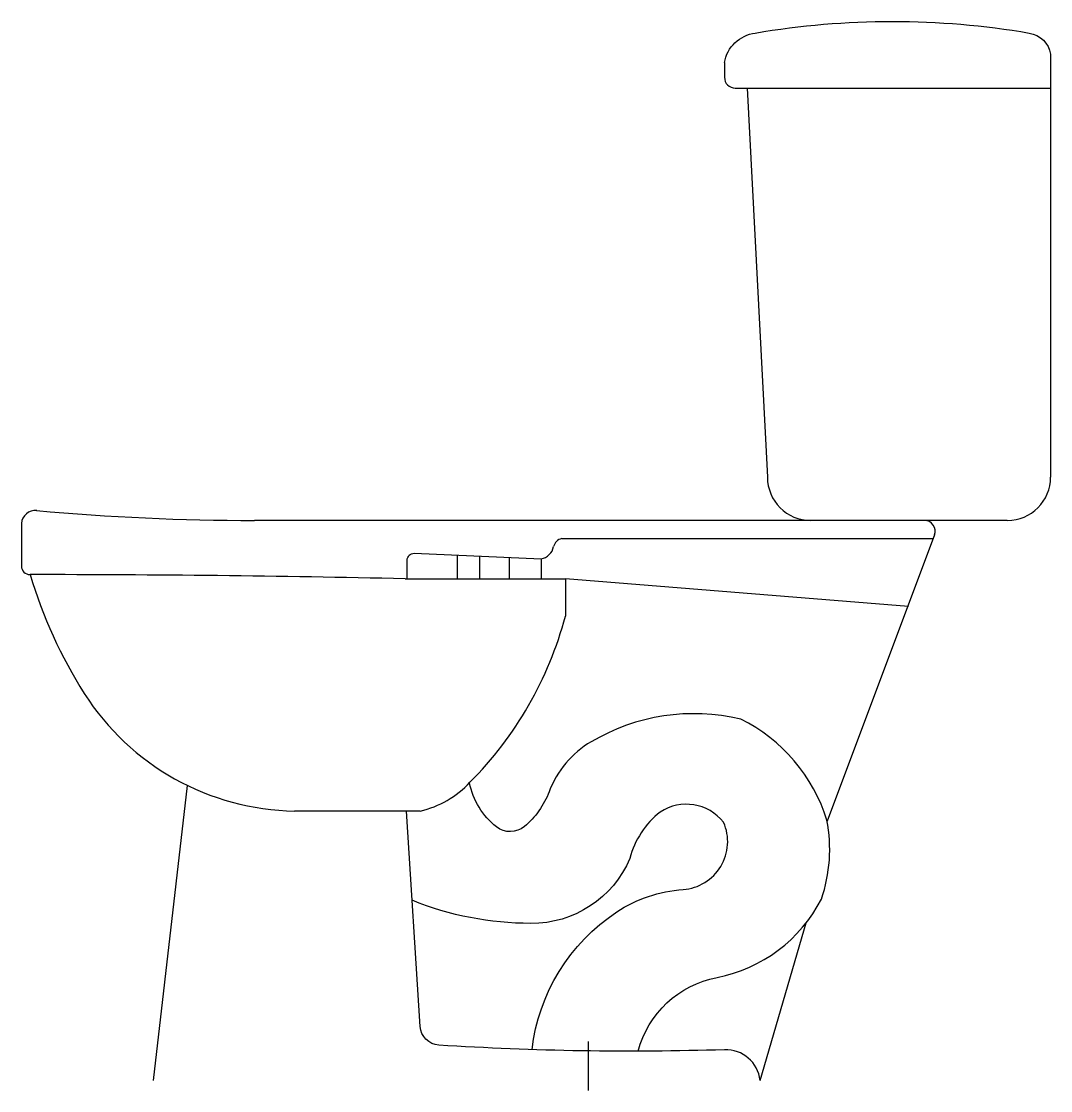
# Model space of a CAD drawing. Header units: millimetres. Extents: x 21.808 to 22.471, y -6.504 to -5.815.
import ezdxf

# ---------------------------------------------------------------- set-up
doc = ezdxf.new("R2010")
doc.units = ezdxf.units.MM
doc.header["$LTSCALE"] = 10

msp = doc.modelspace()

# ---------------------------------------------------------------- linework, layer by layer
for p, q in [((22.471, -5.83647), (22.471, -6.10879)), ((22.261, -5.84187), (22.261, -5.85129)), ((22.26797, -5.85826), (22.471, -5.85826)), ((22.27552, -5.85826), (22.28865, -6.10879)), ((21.80829, -6.1386), (21.80829, -6.16601)), ((22.44311, -6.13668), (21.95839, -6.13668)), ((22.1562, -6.14838), (22.39544, -6.14838)), ((22.39629, -6.14605), (22.32709, -6.33047)), ((22.08895, -6.15909), (22.08895, -6.17426)), ((22.10324, -6.15973), (22.10324, -6.17426)), ((22.12235, -6.16059), (22.12235, -6.17426)), ((22.0554, -6.17426), (22.15856, -6.17426)), ((22.15856, -6.17426), (22.15856, -6.19828)), ((22.3795, -6.19204), (22.15856, -6.17426)), ((21.89331, -6.49729), (21.9152, -6.30735)), ((22.0651, -6.32384), (21.98422, -6.32384)), ((22.284, -6.49729), (22.31353, -6.39595))]:
    msp.add_line(p, q)
at = {"color": 1}
msp.add_line((22.17329, -6.47227), (22.17329, -6.5039), dxfattribs=at)
for points in [[(22.261, -5.84187, -0.328199), (22.28081, -5.82277, -0.084776), (22.45729, -5.82277, -0.316562), (22.471, -5.83647, -1.188978)], [(22.05671, -6.17433), (22.05671, -6.16232, -0.414214), (22.06118, -6.15785), (22.14297, -6.16151), (22.14297, -6.17426)], [(22.20545, -6.47853, -0.288265), (22.25622, -6.43098, 0.230169), (22.32339, -6.38057, 0.132212), (22.32696, -6.32983, 0.205709), (22.27149, -6.26462, 0.193362), (22.17515, -6.27923, 0.171247), (22.14806, -6.31146, -0.130204), (22.13215, -6.33381, -0.352602), (22.11425, -6.33408, -0.180959), (22.09683, -6.30566, -0.180959)], [(22.13713, -6.47751, -0.222563), (22.19164, -6.38884, -0.128312), (22.23437, -6.37437, 0.518891), (22.26044, -6.33111, 0.388805), (22.21957, -6.32448, 0.16314), (22.20006, -6.35434, -0.305004), (22.1363, -6.39619, -0.097475), (22.05992, -6.38135, -0.097475)], [(22.284, -6.49729, 0.388369), (22.26103, -6.47757, -0.023867), (22.07708, -6.47461, -0.37706), (22.06503, -6.46257), (22.0563, -6.32384)]]:
    msp.add_lwpolyline(points, format="xyb")
for centre, radius, start, end in [((22.26797, -5.85129), 0.00697, 180, 270), ((22.31654, -6.10879), 0.02789, 180, 270), ((22.44311, -6.10879), 0.02789, 270, 0), ((21.81736, -6.13938), 0.0091, 85.12618, 175.02839), ((21.95839, -4.58748), 1.5492, 264.80534, 269.99984), ((22.38974, -6.14365), 0.00697, 339.94014, 90), ((22.15767, -6.15504), 0.00682, 102.37564, 167.62436), ((22.14088, -6.15135), 0.01037, 281.62151, 347.62436), ((21.81386, -6.16601), 0.00556, 180, 270), ((21.81386, -17.01807), 10.84649, 88.72393, 89.999999), ((22.11162, -6.082), 0.31095, 196.74193, 212.30257), ((21.92765, -6.13693), 0.23893, 315.17798, 345.12127), ((21.98687, -6.16008), 0.16378, 212.53742, 269.0715), ((22.05054, -6.26166), 0.06386, 283.17202, 316.82798)]:
    msp.add_arc(centre, radius, start, end)

doc.saveas('drawing.dxf')
